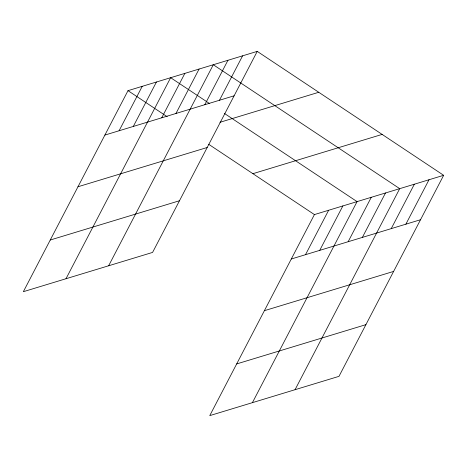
<?xml version="1.0" encoding="UTF-8"?>
<svg xmlns="http://www.w3.org/2000/svg" width="467" height="467" viewBox="0 0 467 467"><rect width="100%" height="100%" fill="white"/><g stroke="black" fill="none" stroke-linecap="round" stroke-linejoin="round"><path stroke-width="0.7" d="M257.235 51.382L128.005 90.656L23.35 291.694L152.581 252.419L257.235 51.382L443.65 175.306L338.995 376.344L209.765 415.618L314.419 214.581L443.65 175.306M119.091 130.76L142.219 86.337M133.305 126.44L156.433 82.017M65.993 278.735L170.648 77.697L209.251 103.353M161.74 117.801L184.862 73.377M175.954 113.481L199.082 69.058M108.642 265.776L213.296 64.738L399.711 188.656L295.056 389.694M204.815 104.707L227.943 60.284M219.461 100.259L242.589 55.836M305.511 254.684L328.634 210.261M319.726 250.365L342.854 205.941M252.413 402.659L357.068 201.621L224.329 113.376M348.154 241.725L371.283 197.302M362.369 237.405L385.497 192.976M391.229 228.632L414.357 184.208M405.876 224.183L429.004 179.754M104.877 135.08L234.107 95.805M219.98 122.296L318.751 92.279M77.971 186.765L207.202 147.49M252.904 173.683L382.134 134.408M50.255 240.015L179.486 200.74M291.297 259.004L420.522 219.729M264.392 310.689L393.617 271.415M236.67 363.933L365.9 324.658M128.005 90.656L167.204 116.715M208.656 144.268L314.419 214.581"/></g></svg>
